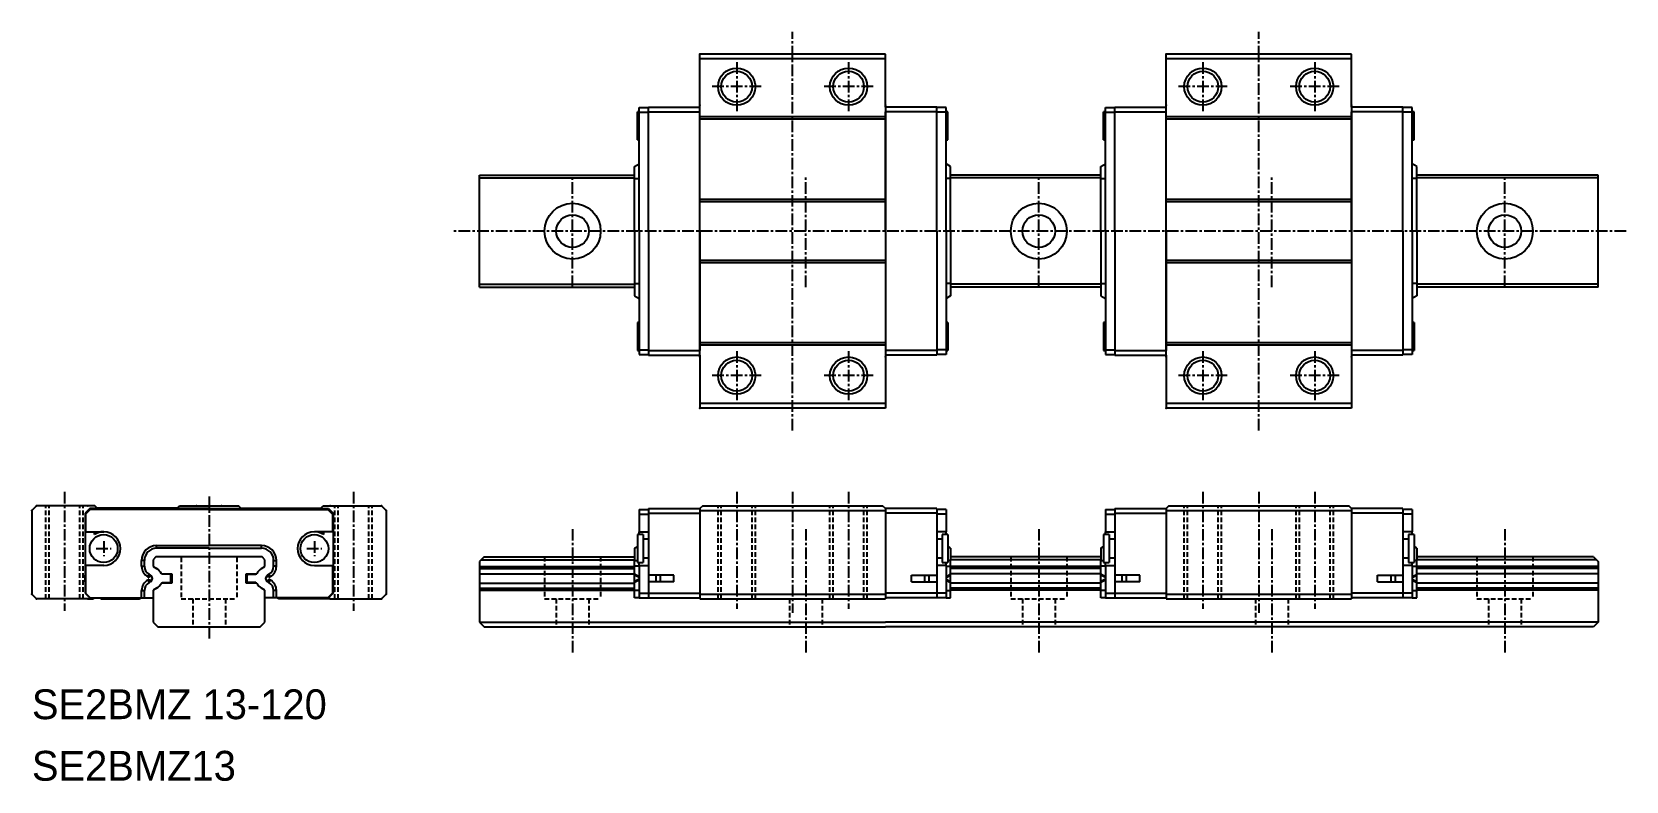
# Model space of a CAD drawing. Extents: x 10 to 181, y 10 to 90.
import ezdxf

# ---------------------------------------------------------------- set-up
doc = ezdxf.new("R2010")
doc.units = 0
doc.linetypes.add('CENTER', pattern=[2, 1.25, -0.25, 0.25, -0.25])
doc.linetypes.add('DASHED', pattern=[0.75, 0.5, -0.25])
doc.layers.get('0').update_dxf_attribs({"linetype": 'CONTINUOUS'})
doc.layers.add('CENTER', color=1, linetype='CENTER')

msp = doc.modelspace()

# ---------------------------------------------------------------- linework, layer by layer
at = {"color": 7, "linetype": 'CONTINUOUS'}
for p, q in [((101.55, 87.955), (81.65, 87.955)), ((81.65, 82.455), (81.65, 87.955)), ((101.55, 87.455), (81.65, 87.455)), ((101.55, 82.455), (101.55, 87.955)), ((151.55, 87.955), (131.65, 87.955)), ((131.65, 82.455), (131.65, 87.955)), ((151.55, 87.455), (131.65, 87.455)), ((151.55, 82.455), (151.55, 87.955)), ((75.15, 82.205), (76.15, 82.205)), ((75.15, 81.705), (75.15, 82.205)), ((76.15, 82.255), (81.65, 82.255)), ((76.15, 81.755), (76.15, 82.255)), ((81.65, 82.255), (81.65, 82.455)), ((81.65, 81.755), (81.65, 82.255)), ((101.55, 82.255), (101.55, 82.455)), ((107.05, 82.255), (101.55, 82.255)), ((101.55, 82.255), (101.55, 81.755)), ((107.05, 81.755), (107.05, 82.255)), ((108.05, 82.205), (107.05, 82.205)), ((108.05, 81.705), (108.05, 82.205)), ((125.15, 82.205), (126.15, 82.205)), ((125.15, 81.705), (125.15, 82.205)), ((126.15, 82.255), (131.65, 82.255)), ((126.15, 81.755), (126.15, 82.255)), ((131.65, 82.255), (131.65, 82.455)), ((131.65, 81.755), (131.65, 82.255)), ((151.55, 82.255), (151.55, 82.455)), ((157.05, 82.255), (151.55, 82.255)), ((151.55, 82.255), (151.55, 81.755)), ((157.05, 81.755), (157.05, 82.255)), ((158.05, 82.205), (157.05, 82.205)), ((158.05, 81.705), (158.05, 82.205)), ((74.95, 78.755), (74.95, 81.755)), ((75.15, 81.755), (74.95, 81.755)), ((75.15, 68.955), (75.15, 81.705)), ((75.15, 81.705), (76.15, 81.705)), ((76.15, 68.955), (76.15, 81.755)), ((76.15, 81.755), (81.65, 81.755)), ((81.65, 68.955), (81.65, 81.755)), ((81.65, 68.955), (81.65, 81.755)), ((101.55, 81.205), (81.65, 81.205)), ((101.55, 80.955), (81.65, 80.955)), ((107.05, 81.755), (101.55, 81.755)), ((101.55, 68.955), (101.55, 81.755)), ((101.55, 81.755), (101.55, 68.955)), ((107.05, 68.955), (107.05, 81.755)), ((108.05, 81.705), (107.05, 81.705)), ((108.25, 81.755), (108.05, 81.755)), ((108.05, 68.955), (108.05, 81.705)), ((108.25, 78.755), (108.25, 81.755)), ((124.95, 78.755), (124.95, 81.755)), ((125.15, 81.755), (124.95, 81.755)), ((125.15, 81.705), (126.15, 81.705)), ((125.15, 68.955), (125.15, 81.705)), ((126.15, 68.955), (126.15, 81.755)), ((126.15, 81.755), (131.65, 81.755)), ((131.65, 68.955), (131.65, 81.755)), ((131.65, 68.955), (131.65, 81.755)), ((151.55, 81.205), (131.65, 81.205)), ((151.55, 80.955), (131.65, 80.955)), ((151.55, 81.755), (151.55, 68.955)), ((151.55, 68.955), (151.55, 81.755)), ((157.05, 81.755), (151.55, 81.755)), ((157.05, 68.955), (157.05, 81.755)), ((158.05, 81.705), (157.05, 81.705)), ((158.25, 81.755), (158.05, 81.755)), ((158.05, 68.955), (158.05, 81.705)), ((158.25, 78.755), (158.25, 81.755)), ((74.95, 78.755), (75.15, 78.755)), ((108.05, 78.755), (108.25, 78.755)), ((124.95, 78.755), (125.15, 78.755)), ((158.05, 78.755), (158.25, 78.755)), ((74.65, 75.885), (75.15, 76.185)), ((74.65, 74.585), (74.65, 75.885)), ((108.55, 75.885), (108.05, 76.185)), ((108.55, 74.585), (108.55, 75.885)), ((124.65, 75.885), (125.15, 76.185)), ((124.65, 74.585), (124.65, 75.885)), ((158.55, 75.885), (158.05, 76.185)), ((158.55, 74.585), (158.55, 75.885)), ((58, 62.955), (58, 74.955)), ((58, 74.955), (74.65, 74.955)), ((58, 74.655), (74.65, 74.655)), ((74.65, 68.955), (74.65, 74.585)), ((74.65, 74.585), (75.15, 74.585)), ((108.55, 74.585), (108.05, 74.585)), ((124.65, 74.955), (108.55, 74.955)), ((124.65, 74.655), (108.55, 74.655)), ((108.55, 68.955), (108.55, 74.585)), ((124.65, 68.955), (124.65, 74.585)), ((124.65, 74.585), (125.15, 74.585)), ((158.55, 74.585), (158.05, 74.585)), ((178, 74.955), (158.55, 74.955)), ((178, 74.655), (158.55, 74.655)), ((158.55, 68.955), (158.55, 74.585)), ((178, 62.955), (178, 74.955)), ((101.55, 72.355), (81.65, 72.355)), ((101.55, 72.105), (81.65, 72.105)), ((151.55, 72.355), (131.65, 72.355)), ((151.55, 72.105), (131.65, 72.105)), ((74.65, 68.955), (74.65, 63.325)), ((75.15, 68.955), (75.15, 56.205)), ((76.15, 68.955), (76.15, 56.155)), ((81.65, 68.955), (81.65, 56.155)), ((81.65, 56.155), (81.65, 68.955)), ((101.55, 68.955), (101.55, 56.155)), ((101.55, 68.955), (101.55, 56.155)), ((107.05, 68.955), (107.05, 56.155)), ((108.05, 68.955), (108.05, 56.205)), ((108.55, 68.955), (108.55, 63.325)), ((124.65, 68.955), (124.65, 63.325)), ((125.15, 68.955), (125.15, 56.205)), ((126.15, 68.955), (126.15, 56.155)), ((131.65, 56.155), (131.65, 68.955)), ((131.65, 68.955), (131.65, 56.155)), ((151.55, 68.955), (151.55, 56.155)), ((151.55, 68.955), (151.55, 56.155)), ((157.05, 68.955), (157.05, 56.155)), ((158.05, 68.955), (158.05, 56.205)), ((158.55, 68.955), (158.55, 63.325)), ((101.55, 65.805), (81.65, 65.805)), ((101.55, 65.555), (81.65, 65.555)), ((151.55, 65.805), (131.65, 65.805)), ((151.55, 65.555), (131.65, 65.555)), ((74.65, 63.325), (74.65, 62.025)), ((74.65, 63.325), (75.15, 63.325)), ((108.55, 63.325), (108.05, 63.325)), ((108.55, 63.325), (108.55, 62.025)), ((124.65, 63.325), (125.15, 63.325)), ((124.65, 63.325), (124.65, 62.025)), ((158.55, 63.325), (158.05, 63.325)), ((158.55, 63.325), (158.55, 62.025)), ((58, 63.255), (74.65, 63.255)), ((58, 62.955), (74.65, 62.955)), ((74.65, 62.025), (75.15, 61.725)), ((108.55, 62.025), (108.05, 61.725)), ((124.65, 63.255), (108.55, 63.255)), ((124.65, 62.955), (108.55, 62.955)), ((124.65, 62.025), (125.15, 61.725)), ((158.55, 62.025), (158.05, 61.725)), ((178, 63.255), (158.55, 63.255)), ((178, 62.955), (158.55, 62.955)), ((75.15, 59.155), (74.95, 59.155)), ((74.95, 59.155), (74.95, 56.155)), ((108.25, 59.155), (108.05, 59.155)), ((108.25, 59.155), (108.25, 56.155)), ((124.95, 59.155), (124.95, 56.155)), ((125.15, 59.155), (124.95, 59.155)), ((158.25, 59.155), (158.05, 59.155)), ((158.25, 59.155), (158.25, 56.155)), ((101.55, 56.955), (81.65, 56.955)), ((101.55, 56.705), (81.65, 56.705)), ((151.55, 56.955), (131.65, 56.955)), ((151.55, 56.705), (131.65, 56.705)), ((74.95, 56.155), (75.15, 56.155)), ((75.15, 56.205), (75.15, 55.705)), ((75.15, 56.205), (76.15, 56.205)), ((75.15, 55.705), (76.15, 55.705)), ((76.15, 56.155), (81.65, 56.155)), ((76.15, 56.155), (76.15, 55.655)), ((76.15, 55.655), (81.65, 55.655)), ((81.65, 55.655), (81.65, 56.155)), ((81.65, 55.655), (81.65, 55.455)), ((81.65, 55.455), (81.65, 49.955)), ((107.05, 56.155), (101.55, 56.155)), ((101.55, 56.155), (101.55, 55.655)), ((107.05, 55.655), (101.55, 55.655)), ((101.55, 55.655), (101.55, 55.455)), ((101.55, 55.455), (101.55, 49.955)), ((108.05, 56.205), (107.05, 56.205)), ((107.05, 56.155), (107.05, 55.655)), ((108.05, 55.705), (107.05, 55.705)), ((108.05, 56.205), (108.05, 55.705)), ((108.05, 56.155), (108.25, 56.155)), ((124.95, 56.155), (125.15, 56.155)), ((125.15, 56.205), (126.15, 56.205)), ((125.15, 56.205), (125.15, 55.705)), ((125.15, 55.705), (126.15, 55.705)), ((126.15, 56.155), (131.65, 56.155)), ((126.15, 56.155), (126.15, 55.655)), ((126.15, 55.655), (131.65, 55.655)), ((131.65, 55.655), (131.65, 56.155)), ((131.65, 55.655), (131.65, 55.455)), ((131.65, 55.455), (131.65, 49.955)), ((157.05, 56.155), (151.55, 56.155)), ((151.55, 56.155), (151.55, 55.655)), ((157.05, 55.655), (151.55, 55.655)), ((151.55, 55.655), (151.55, 55.455)), ((151.55, 55.455), (151.55, 49.955)), ((158.05, 56.205), (157.05, 56.205)), ((157.05, 56.155), (157.05, 55.655)), ((158.05, 55.705), (157.05, 55.705)), ((158.05, 56.205), (158.05, 55.705)), ((158.05, 56.155), (158.25, 56.155)), ((101.55, 50.455), (81.65, 50.455)), ((101.55, 49.955), (81.65, 49.955)), ((151.55, 50.455), (131.65, 50.455)), ((151.55, 49.955), (131.65, 49.955)), ((10, 39), (10.5, 39.5)), ((16, 39.5), (10.5, 39.5)), ((16.75, 39.5), (16, 39.5)), ((17, 39.25), (16.75, 39.5)), ((25.6, 39.25), (25.85, 39.5)), ((25.85, 39.5), (27.65, 39.5)), ((27.65, 39.5), (30.35, 39.5)), ((27.65, 39.5), (30.35, 39.5)), ((30.35, 39.5), (32.15, 39.5)), ((32.4, 39.25), (32.15, 39.5)), ((41, 39.25), (41.25, 39.5)), ((41.25, 39.5), (42, 39.5)), ((42, 39.5), (47.5, 39.5)), ((47.5, 39.5), (48, 39)), ((81.95, 39.5), (81.65, 39.2)), ((81.95, 39.5), (101.25, 39.5)), ((101.55, 39.2), (101.25, 39.5)), ((131.95, 39.5), (131.65, 39.2)), ((131.95, 39.5), (151.25, 39.5)), ((151.55, 39.2), (151.25, 39.5)), ((10, 39), (10, 30)), ((16.2, 39.2), (15.7, 38.7)), ((15.7, 38.7), (15.7, 32.05)), ((16.25, 39.1), (15.75, 38.6)), ((15.75, 38.6), (15.75, 36.7)), ((29, 39.2), (16.2, 39.2)), ((29, 39.1), (16.25, 39.1)), ((25.6, 39.25), (17, 39.25)), ((29, 39.2), (41.8, 39.2)), ((29, 39.1), (41.75, 39.1)), ((32.4, 39.25), (41, 39.25)), ((41.75, 39.1), (42.25, 38.6)), ((41.8, 39.2), (42.3, 38.7)), ((42.25, 38.6), (42.25, 36.7)), ((42.3, 38.7), (42.3, 32.05)), ((48, 39), (48, 30)), ((75.15, 39.1), (76.15, 39.1)), ((75.15, 39.1), (75.15, 38.6)), ((75.15, 38.6), (76.15, 38.6)), ((75.15, 38.6), (75.15, 36.7)), ((76.15, 39.2), (81.65, 39.2)), ((76.15, 39.2), (76.15, 38.7)), ((76.15, 38.7), (81.65, 38.7)), ((76.15, 38.7), (76.15, 32.05)), ((81.65, 39.2), (81.65, 39)), ((81.65, 39), (101.55, 39)), ((81.65, 39), (81.65, 30)), ((107.05, 39.2), (101.55, 39.2)), ((101.55, 39.2), (101.55, 39)), ((101.55, 39), (101.55, 30)), ((107.05, 38.7), (101.55, 38.7)), ((107.05, 39.2), (107.05, 38.7)), ((108.05, 39.1), (107.05, 39.1)), ((107.05, 38.7), (107.05, 32.05)), ((108.05, 38.6), (107.05, 38.6)), ((108.05, 39.1), (108.05, 38.6)), ((108.05, 38.6), (108.05, 36.7)), ((125.15, 39.1), (126.15, 39.1)), ((125.15, 39.1), (125.15, 38.6)), ((125.15, 38.6), (126.15, 38.6)), ((125.15, 38.6), (125.15, 36.7)), ((126.15, 39.2), (131.65, 39.2)), ((126.15, 39.2), (126.15, 38.7)), ((126.15, 38.7), (126.15, 32.05)), ((126.15, 38.7), (131.65, 38.7)), ((131.65, 39.2), (131.65, 39)), ((131.65, 39), (151.55, 39)), ((131.65, 39), (131.65, 30)), ((157.05, 39.2), (151.55, 39.2)), ((151.55, 39.2), (151.55, 39)), ((151.55, 39), (151.55, 30)), ((157.05, 38.7), (151.55, 38.7)), ((157.05, 39.2), (157.05, 38.7)), ((158.05, 39.1), (157.05, 39.1)), ((157.05, 38.7), (157.05, 32.05)), ((158.05, 38.6), (157.05, 38.6)), ((158.05, 39.1), (158.05, 38.6)), ((158.05, 38.6), (158.05, 36.7)), ((15.75, 36.7), (17.7, 36.7)), ((16.7, 36.396663), (16.7, 36.7)), ((42.25, 36.7), (40.3, 36.7)), ((41.3, 36.396663), (41.3, 36.7)), ((74.95, 36.4), (74.95, 33.4)), ((75.55, 36.4), (74.95, 36.4)), ((75.15, 36.7), (76.15, 36.7)), ((75.15, 36.4), (75.15, 36.7)), ((75.55, 36.4), (75.55, 33.4)), ((108.05, 36.7), (107.05, 36.7)), ((108.25, 36.4), (107.65, 36.4)), ((107.65, 36.4), (107.65, 33.4)), ((108.05, 36.4), (108.05, 36.7)), ((108.25, 36.4), (108.25, 33.4)), ((124.95, 36.4), (124.95, 33.4)), ((125.55, 36.4), (124.95, 36.4)), ((125.15, 36.7), (126.15, 36.7)), ((125.15, 36.4), (125.15, 36.7)), ((125.55, 36.4), (125.55, 33.4)), ((158.05, 36.7), (157.05, 36.7)), ((157.65, 36.4), (157.65, 33.4)), ((158.25, 36.4), (157.65, 36.4)), ((158.05, 36.4), (158.05, 36.7)), ((158.25, 36.4), (158.25, 33.4)), ((23.37, 35.23), (29, 35.23)), ((23.37, 34.93), (23.37, 35.23)), ((29, 34.93), (23.37, 34.93)), ((34.63, 35.23), (29, 35.23)), ((29, 34.93), (34.63, 34.93)), ((34.63, 34.93), (34.63, 35.23)), ((74.65, 34.93), (74.95, 35.11)), ((74.65, 34.93), (74.65, 33.63)), ((76.15, 35.9), (75.55, 35.9)), ((107.65, 35.9), (107.05, 35.9)), ((108.55, 34.93), (108.25, 35.11)), ((108.55, 34.93), (108.55, 33.63)), ((124.65, 34.93), (124.95, 35.11)), ((124.65, 34.93), (124.65, 33.63)), ((126.15, 35.9), (125.55, 35.9)), ((157.65, 35.9), (157.05, 35.9)), ((158.55, 34.93), (158.25, 35.11)), ((158.55, 34.93), (158.55, 33.63)), ((15.75, 33.1), (15.75, 30.1)), ((17.7, 33.1), (15.75, 33.1)), ((21.77, 33.005322), (21.77, 33.63)), ((22.07, 33.63), (21.77, 33.63)), ((21.77, 33.005322), (22.07, 33.005322)), ((22.07, 33.005322), (22.07, 33.63)), ((23.3, 34), (23, 33.7)), ((23, 33.7), (23, 32.964907)), ((23, 32.964907), (23.3685, 32.752154)), ((29, 34), (23.3, 34)), ((34.7, 34), (29, 34)), ((34.6315, 32.752154), (35, 32.964907)), ((35, 33.7), (34.7, 34)), ((35, 32.964907), (35, 33.7)), ((35.93, 33.005322), (35.93, 33.63)), ((35.93, 33.63), (36.23, 33.63)), ((36.23, 33.005322), (35.93, 33.005322)), ((36.23, 33.005322), (36.23, 33.63)), ((40.3, 33.1), (42.25, 33.1)), ((42.25, 33.1), (42.25, 30.1)), ((58.5, 34), (58, 33.5)), ((58, 33.5), (58, 27)), ((58, 32.964907), (74.65, 32.964907)), ((58, 32.752154), (74.65, 32.752154)), ((58.2, 33.7), (74.65, 33.7)), ((58.5, 34), (74.65, 34)), ((74.65, 33.005322), (74.65, 33.63)), ((74.65, 33.63), (74.95, 33.63)), ((74.65, 32.139296), (74.65, 33.005322)), ((75.15, 33.005322), (74.65, 33.005322)), ((74.95, 33.4), (75.55, 33.4)), ((75.15, 33.1), (75.15, 33.4)), ((75.15, 33.1), (75.15, 30.1)), ((75.15, 33.1), (76.15, 33.1)), ((75.55, 33.9), (76.15, 33.9)), ((107.05, 33.9), (107.65, 33.9)), ((108.05, 33.1), (107.05, 33.1)), ((107.65, 33.4), (108.25, 33.4)), ((108.05, 33.1), (108.05, 33.4)), ((108.05, 33.1), (108.05, 30.1)), ((108.05, 33.005322), (108.55, 33.005322)), ((108.55, 33.63), (108.25, 33.63)), ((124.65, 34), (108.55, 34)), ((124.65, 33.7), (108.55, 33.7)), ((108.55, 33.005322), (108.55, 33.63)), ((108.55, 32.139296), (108.55, 33.005322)), ((124.65, 32.964907), (108.55, 32.964907)), ((124.65, 32.752154), (108.55, 32.752154)), ((124.65, 33.63), (124.95, 33.63)), ((124.65, 33.005322), (124.65, 33.63)), ((125.15, 33.005322), (124.65, 33.005322)), ((124.65, 32.139296), (124.65, 33.005322)), ((124.95, 33.4), (125.55, 33.4)), ((125.15, 33.1), (125.15, 33.4)), ((125.15, 33.1), (126.15, 33.1)), ((125.15, 33.1), (125.15, 30.1)), ((125.55, 33.9), (126.15, 33.9)), ((157.05, 33.9), (157.65, 33.9)), ((158.05, 33.1), (157.05, 33.1)), ((157.65, 33.4), (158.25, 33.4)), ((158.05, 33.1), (158.05, 33.4)), ((158.05, 33.1), (158.05, 30.1)), ((158.05, 33.005322), (158.55, 33.005322)), ((158.55, 33.63), (158.25, 33.63)), ((177.5, 34), (158.55, 34)), ((177.8, 33.7), (158.55, 33.7)), ((158.55, 33.005322), (158.55, 33.63)), ((158.55, 32.139296), (158.55, 33.005322)), ((178, 32.964907), (158.55, 32.964907)), ((178, 32.752154), (158.55, 32.752154)), ((177.5, 34), (178, 33.5)), ((178, 33.5), (178, 27)), ((15.7, 31.35), (15.7, 32.05)), ((15.7, 32.05), (15.75, 32.05)), ((15.7, 31.35), (15.7, 30.1)), ((15.7, 31.35), (15.75, 31.35)), ((22.42, 31.879489), (22.57, 32.139296)), ((22.42, 31.879489), (22.580883, 31.786603)), ((22.42, 31.520511), (22.575238, 31.610138)), ((22.42, 31.520511), (22.57, 31.260704)), ((22.730883, 32.04641), (22.57, 32.139296)), ((22.57, 31.260704), (22.730883, 31.35359)), ((22.575238, 31.610138), (22.58675, 31.616785)), ((22.580994, 31.613206), (22.575238, 31.610138)), ((22.580883, 31.786603), (22.730883, 32.04641)), ((22.581105, 31.786475), (22.580883, 31.786603)), ((22.586638, 31.61671), (22.580994, 31.613206)), ((22.580994, 31.613206), (22.730883, 31.35359)), ((23.888805, 32.2), (25, 32.2)), ((25, 31.2), (23.888805, 31.2)), ((23.966567, 32.200044), (23.988891, 32.150002)), ((23.966567, 31.199956), (23.988891, 31.249998)), ((24.8, 32.15), (23.988886, 32.15)), ((23.988886, 31.25), (24.8, 31.25)), ((24.9, 31.35), (24.9, 32.05)), ((25, 32.2), (25, 31.2)), ((33, 31.2), (33, 32.2)), ((33, 32.2), (34.111195, 32.2)), ((34.111195, 31.2), (33, 31.2)), ((33.1, 31.35), (33.1, 32.05)), ((33.2, 32.15), (34.011114, 32.15)), ((34.011114, 31.25), (33.2, 31.25)), ((34.033433, 32.200044), (34.011109, 32.150002)), ((34.033433, 31.199956), (34.011109, 31.249998)), ((35.269117, 32.04641), (35.43, 32.139296)), ((35.419117, 31.786603), (35.269117, 32.04641)), ((35.419006, 31.613206), (35.269117, 31.35359)), ((35.43, 31.260704), (35.269117, 31.35359)), ((35.424762, 31.610138), (35.41325, 31.616785)), ((35.413362, 31.61671), (35.419006, 31.613206)), ((35.418895, 31.786475), (35.419117, 31.786603)), ((35.419006, 31.613206), (35.424762, 31.610138)), ((35.58, 31.879489), (35.419117, 31.786603)), ((35.58, 31.520511), (35.424762, 31.610138)), ((35.58, 31.879489), (35.43, 32.139296)), ((35.58, 31.520511), (35.43, 31.260704)), ((42.3, 32.05), (42.25, 32.05)), ((42.3, 31.35), (42.25, 31.35)), ((42.3, 31.35), (42.3, 32.05)), ((42.3, 31.35), (42.3, 30.1)), ((58, 32.2), (74.65, 32.2)), ((58, 31.2), (74.65, 31.2)), ((75.15, 31.879489), (74.65, 32.139296)), ((74.65, 32.04641), (74.65, 32.139296)), ((75.15, 31.786603), (74.65, 32.04641)), ((74.65, 31.35359), (74.65, 32.04641)), ((75.149632, 31.613206), (74.65, 31.35359)), ((75.15, 31.520511), (74.65, 31.260704)), ((74.65, 31.260704), (74.65, 31.35359)), ((74.65, 30.394678), (74.65, 31.260704)), ((75.149632, 31.613206), (75.15, 31.610138)), ((76.15, 32.05), (76.15, 31.35)), ((78.85, 32.05), (76.15, 32.05)), ((76.15, 31.35), (76.15, 30.1)), ((78.85, 31.35), (76.15, 31.35)), ((76.95, 31.35), (76.95, 32.05)), ((77.410586, 31.35), (77.410586, 32.05)), ((78.85, 31.35), (78.85, 32.05)), ((104.35, 32.05), (107.05, 32.05)), ((104.35, 31.35), (104.35, 32.05)), ((104.35, 31.35), (107.05, 31.35)), ((105.789414, 31.35), (105.789414, 32.05)), ((106.25, 31.35), (106.25, 32.05)), ((107.05, 32.05), (107.05, 31.35)), ((107.05, 31.35), (107.05, 30.1)), ((108.05, 31.879489), (108.55, 32.139296)), ((108.05, 31.786603), (108.55, 32.04641)), ((108.050368, 31.613206), (108.05, 31.610138)), ((108.05, 31.520511), (108.55, 31.260704)), ((108.050368, 31.613206), (108.55, 31.35359)), ((124.65, 32.2), (108.55, 32.2)), ((108.55, 32.04641), (108.55, 32.139296)), ((108.55, 31.35359), (108.55, 32.04641)), ((108.55, 31.260704), (108.55, 31.35359)), ((108.55, 30.394678), (108.55, 31.260704)), ((124.65, 31.2), (108.55, 31.2)), ((124.65, 32.04641), (124.65, 32.139296)), ((125.15, 31.879489), (124.65, 32.139296)), ((124.65, 31.35359), (124.65, 32.04641)), ((125.15, 31.786603), (124.65, 32.04641)), ((125.149632, 31.613206), (124.65, 31.35359)), ((125.15, 31.520511), (124.65, 31.260704)), ((124.65, 31.260704), (124.65, 31.35359)), ((124.65, 30.394678), (124.65, 31.260704)), ((125.149632, 31.613206), (125.15, 31.610138)), ((128.85, 32.05), (126.15, 32.05)), ((126.15, 32.05), (126.15, 31.35)), ((126.15, 31.35), (126.15, 30.1)), ((128.85, 31.35), (126.15, 31.35)), ((126.95, 31.35), (126.95, 32.05)), ((127.410586, 31.35), (127.410586, 32.05)), ((128.85, 31.35), (128.85, 32.05)), ((154.35, 32.05), (157.05, 32.05)), ((154.35, 31.35), (154.35, 32.05)), ((154.35, 31.35), (157.05, 31.35)), ((155.789414, 31.35), (155.789414, 32.05)), ((156.25, 31.35), (156.25, 32.05)), ((157.05, 32.05), (157.05, 31.35)), ((157.05, 31.35), (157.05, 30.1)), ((158.05, 31.879489), (158.55, 32.139296)), ((158.05, 31.786603), (158.55, 32.04641)), ((158.050368, 31.613206), (158.05, 31.610138)), ((158.05, 31.520511), (158.55, 31.260704)), ((158.050368, 31.613206), (158.55, 31.35359)), ((178, 32.2), (158.55, 32.2)), ((158.55, 32.04641), (158.55, 32.139296)), ((158.55, 31.35359), (158.55, 32.04641)), ((158.55, 31.260704), (158.55, 31.35359)), ((158.55, 30.394678), (158.55, 31.260704)), ((178, 31.2), (158.55, 31.2)), ((10.5, 29.5), (10, 30)), ((16, 29.5), (10.5, 29.5)), ((15.7, 30.1), (16.2, 29.6)), ((15.75, 30.1), (16.25, 29.6)), ((16, 29.5), (16.6, 29.5)), ((16.2, 29.6), (16.25, 29.6)), ((16.25, 29.6), (21.77, 29.6)), ((17.4, 29.5), (21.5, 29.5)), ((21.5, 29.5), (21.72, 29.6)), ((21.77, 30.394678), (22.07, 30.394678)), ((21.77, 29.6), (21.77, 30.394678)), ((21.77, 29.6), (22.07, 29.6)), ((22.07, 29.6), (22.07, 30.394678)), ((22.07, 29.6), (23, 29.6)), ((23.3685, 30.647846), (23, 30.435093)), ((23, 30.435093), (23, 27)), ((35, 30.435093), (34.6315, 30.647846)), ((35, 27), (35, 30.435093)), ((35.93, 29.6), (35, 29.6)), ((36.23, 30.394678), (35.93, 30.394678)), ((35.93, 29.6), (35.93, 30.394678)), ((36.23, 29.6), (35.93, 29.6)), ((36.23, 29.6), (36.23, 30.394678)), ((41.75, 29.6), (36.23, 29.6)), ((36.472253, 29.5), (36.257803, 29.6)), ((42, 29.5), (36.472253, 29.5)), ((42.25, 30.1), (41.75, 29.6)), ((41.8, 29.6), (41.75, 29.6)), ((42.3, 30.1), (41.8, 29.6)), ((42, 29.5), (47.5, 29.5)), ((47.5, 29.5), (48, 30)), ((58, 30.647846), (74.65, 30.647846)), ((58, 30.435093), (74.65, 30.435093)), ((75.15, 30.394678), (74.65, 30.394678)), ((74.65, 29.6), (74.65, 30.394678)), ((75.15, 29.6), (74.65, 29.6)), ((75.15, 30.1), (76.15, 30.1)), ((75.15, 30.1), (75.15, 29.6)), ((75.15, 29.6), (76.15, 29.6)), ((76.15, 30.1), (81.65, 30.1)), ((76.15, 30.1), (76.15, 29.6)), ((76.15, 29.6), (81.65, 29.6)), ((81.65, 30), (101.55, 30)), ((81.65, 30), (81.65, 29.5)), ((81.65, 29.5), (101.55, 29.5)), ((107.05, 30.1), (101.55, 30.1)), ((101.55, 30), (101.55, 29.5)), ((107.05, 29.6), (101.55, 29.6)), ((108.05, 30.1), (107.05, 30.1)), ((107.05, 30.1), (107.05, 29.6)), ((108.05, 29.6), (107.05, 29.6)), ((108.05, 30.394678), (108.55, 30.394678)), ((108.05, 30.1), (108.05, 29.6)), ((108.05, 29.6), (108.55, 29.6)), ((124.65, 30.647846), (108.55, 30.647846)), ((124.65, 30.435093), (108.55, 30.435093)), ((108.55, 29.6), (108.55, 30.394678)), ((124.65, 29.6), (124.65, 30.394678)), ((125.15, 30.394678), (124.65, 30.394678)), ((125.15, 29.6), (124.65, 29.6)), ((125.15, 30.1), (126.15, 30.1)), ((125.15, 30.1), (125.15, 29.6)), ((125.15, 29.6), (126.15, 29.6)), ((126.15, 30.1), (131.65, 30.1)), ((126.15, 30.1), (126.15, 29.6)), ((126.15, 29.6), (131.65, 29.6)), ((131.65, 30), (151.55, 30)), ((131.65, 30), (131.65, 29.5)), ((131.65, 29.5), (151.55, 29.5)), ((157.05, 30.1), (151.55, 30.1)), ((151.55, 30), (151.55, 29.5)), ((157.05, 29.6), (151.55, 29.6)), ((158.05, 30.1), (157.05, 30.1)), ((157.05, 30.1), (157.05, 29.6)), ((158.05, 29.6), (157.05, 29.6)), ((158.05, 30.394678), (158.55, 30.394678)), ((158.05, 30.1), (158.05, 29.6)), ((158.05, 29.6), (158.55, 29.6)), ((178, 30.647846), (158.55, 30.647846)), ((178, 30.435093), (158.55, 30.435093)), ((158.55, 29.6), (158.55, 30.394678)), ((23, 27), (23.5, 26.5)), ((23.5, 26.5), (29, 26.5)), ((29, 26.5), (34.5, 26.5)), ((34.5, 26.5), (35, 27)), ((58, 27), (81.45, 27)), ((58, 27), (58.5, 26.5)), ((58.5, 26.5), (81.45, 26.5)), ((81.45, 27), (101.55, 27)), ((81.45, 26.5), (101.55, 26.5)), ((178, 27), (101.55, 27)), ((177.5, 26.5), (101.55, 26.5)), ((178, 27), (177.5, 26.5))]:
    msp.add_line(p, q, dxfattribs=at)
at = {"color": 3, "linetype": 'DASHED'}
for p, q in [((11.5, 29.5), (11.5, 39.5)), ((11.85, 29.5), (11.85, 39.5)), ((15.15, 29.5), (15.15, 39.5)), ((15.5, 29.5), (15.5, 39.5)), ((42.5, 29.5), (42.5, 39.5)), ((42.85, 29.5), (42.85, 39.5)), ((46.15, 29.5), (46.15, 39.5)), ((46.5, 29.5), (46.5, 39.5)), ((83.6, 29.5), (83.6, 39.5)), ((83.95, 29.5), (83.95, 39.5)), ((87.25, 29.5), (87.25, 39.5)), ((87.6, 29.5), (87.6, 39.5)), ((95.6, 29.5), (95.6, 39.5)), ((95.95, 29.5), (95.95, 39.5)), ((99.25, 29.5), (99.25, 39.5)), ((99.6, 29.5), (99.6, 39.5)), ((133.6, 29.5), (133.6, 39.5)), ((133.95, 29.5), (133.95, 39.5)), ((137.25, 29.5), (137.25, 39.5)), ((137.6, 29.5), (137.6, 39.5)), ((145.6, 29.5), (145.6, 39.5)), ((145.95, 29.5), (145.95, 39.5)), ((149.25, 29.5), (149.25, 39.5)), ((149.6, 29.5), (149.6, 39.5)), ((26, 33.95), (26, 29.5)), ((32, 33.95), (32, 29.5)), ((65, 34), (65, 29.5)), ((71, 34), (71, 29.5)), ((115, 34), (115, 29.5)), ((121, 34), (121, 29.5)), ((165, 34), (165, 29.5)), ((171, 34), (171, 29.5)), ((26, 29.5), (32, 29.5)), ((27.25, 29.5), (27.25, 26.5)), ((30.75, 29.5), (30.75, 26.5)), ((65, 29.5), (71, 29.5)), ((66.25, 29.5), (66.25, 26.5)), ((69.75, 29.5), (69.75, 26.5)), ((91.25, 29.5), (91.25, 26.5)), ((94.75, 29.5), (94.75, 26.5)), ((115, 29.5), (121, 29.5)), ((116.25, 29.5), (116.25, 26.5)), ((119.75, 29.5), (119.75, 26.5)), ((141.25, 29.5), (141.25, 26.5)), ((144.75, 29.5), (144.75, 26.5)), ((165, 29.5), (171, 29.5)), ((166.25, 29.5), (166.25, 26.5)), ((169.75, 29.5), (169.75, 26.5))]:
    msp.add_line(p, q, dxfattribs=at)
at = {"color": 3, "linetype": 'CONTINUOUS'}
for centre in [(85.6, 84.455), (97.6, 84.455), (135.6, 84.455), (147.6, 84.455), (85.6, 53.455), (97.6, 53.455), (135.6, 53.455), (147.6, 53.455)]:
    msp.add_circle(centre, 2, dxfattribs=at)
at = {"color": 7, "linetype": 'CONTINUOUS'}
for centre, radius in [((85.6, 84.455), 1.65), ((97.6, 84.455), 1.65), ((135.6, 84.455), 1.65), ((147.6, 84.455), 1.65), ((68, 68.955), 3), ((118, 68.955), 3), ((168, 68.955), 3), ((68, 68.955), 1.75), ((118, 68.955), 1.75), ((168, 68.955), 1.75), ((85.6, 53.455), 1.65), ((97.6, 53.455), 1.65), ((135.6, 53.455), 1.65), ((147.6, 53.455), 1.65), ((17.7, 34.9), 1.5), ((40.3, 34.9), 1.5)]:
    msp.add_circle(centre, radius, dxfattribs=at)
for centre, radius, start, end in [((17.7, 34.9), 1.8, 90, 123.748989), ((17.7, 34.9), 1.8, 270, 90), ((40.3, 34.9), 1.8, 90, 270), ((40.3, 34.9), 1.8, 56.251011, 90), ((23.370023, 33.629977), 1.600023, 90.000833, 179.999167), ((23.37, 33.63), 1.3, 90, 180), ((34.629977, 33.629977), 1.600023, 0.000833, 89.999167), ((34.63, 33.63), 1.3, 0, 90), ((23.07, 33.005322), 1.3, 180, 240), ((23.07, 33.005322), 1, 180, 240), ((22.7085, 31.609), 1.32, 26.597961, 60), ((35.2915, 31.609), 1.32, 120, 153.402039), ((34.93, 33.005322), 1, 300, 0), ((34.93, 33.005322), 1.3, 300, 0), ((23.07, 30.394678), 1.3, 120, 180), ((23.07, 30.394678), 1, 120, 180), ((22.530883, 31.7), 0.4, 300, 60), ((22.7085, 31.791), 1.32, 300, 333.402039), ((24.8, 32.05), 0.1, 0, 90), ((24.8, 31.35), 0.1, 270, 0), ((33.2, 32.05), 0.1, 90, 180), ((33.2, 31.35), 0.1, 180, 270), ((35.2915, 31.791), 1.32, 206.597961, 240), ((35.469117, 31.7), 0.4, 120, 240), ((34.93, 30.394678), 1, 0, 60), ((34.93, 30.394678), 1.3, 0, 60), ((17, 29.2), 0.5, 126.869898, 143.130102), ((17, 29.2), 0.5, 36.869898, 53.130102)]:
    msp.add_arc(centre, radius, start, end, dxfattribs=at)
for p in [(81.65, 87.955), (131.65, 87.955), (85.6, 84.455), (97.6, 84.455), (135.6, 84.455), (147.6, 84.455), (81.65, 82.455), (101.55, 82.455), (131.65, 82.455), (151.55, 82.455), (81.65, 55.455), (101.55, 55.455), (131.65, 55.455), (151.55, 55.455), (85.6, 53.455), (97.6, 53.455), (135.6, 53.455), (147.6, 53.455), (81.65, 49.955), (131.65, 49.955), (10.5, 39.5), (16, 39.5), (27.65, 39.5), (30.35, 39.5), (42, 39.5), (47.5, 39.5), (10, 39), (48, 39), (10, 30), (10.5, 29.5), (16, 29.5), (42, 29.5), (47.5, 29.5), (48, 30)]:
    msp.add_point(p, dxfattribs=at)
at = {"layer": 'CENTER', "color": 1, "linetype": 'CENTER'}
for p, q in [((91.6, 47.58), (91.6, 90.33)), ((141.6, 47.58), (141.6, 90.33)), ((85.6, 87.08), (85.6, 81.83)), ((97.6, 87.08), (97.6, 81.83)), ((135.6, 87.08), (135.6, 81.83)), ((147.6, 87.08), (147.6, 81.83)), ((88.225, 84.455), (82.975, 84.455)), ((100.225, 84.455), (94.975, 84.455)), ((138.225, 84.455), (132.975, 84.455)), ((150.225, 84.455), (144.975, 84.455)), ((68, 62.955), (68, 74.955)), ((93, 62.955), (93, 74.955)), ((118, 62.955), (118, 74.955)), ((143, 62.955), (143, 74.955)), ((168, 62.955), (168, 74.955)), ((181, 68.955), (55, 68.955)), ((85.6, 56.08), (85.6, 50.83)), ((97.6, 56.08), (97.6, 50.83)), ((135.6, 56.08), (135.6, 50.83)), ((147.6, 56.08), (147.6, 50.83)), ((88.225, 53.455), (82.975, 53.455)), ((100.225, 53.455), (94.975, 53.455)), ((138.225, 53.455), (132.975, 53.455)), ((150.225, 53.455), (144.975, 53.455)), ((13.5, 41), (13.5, 28.220868)), ((29, 40.5), (29, 25)), ((44.5, 41), (44.5, 28.220868)), ((85.6, 41), (85.6, 28.42265)), ((91.6, 41), (91.6, 28)), ((97.6, 41), (97.6, 28.42265)), ((135.6, 41), (135.6, 28.42265)), ((141.6, 41), (141.6, 28)), ((147.6, 41), (147.6, 28.42265)), ((68, 37), (68, 23.5)), ((93, 37), (93, 23.5)), ((118, 37), (118, 23.5)), ((143, 37), (143, 23.5)), ((168, 37), (168, 23.5)), ((16.9, 34.9), (18.5, 34.9)), ((17.7, 35.7), (17.7, 34.1)), ((39.5, 34.9), (41.1, 34.9)), ((40.3, 35.7), (40.3, 34.1))]:
    msp.add_line(p, q, dxfattribs=at)

# ---------------------------------------------------------------- texts
at = {"color": 7, "linetype": 'CONTINUOUS'}
for s, p in [('SE2BMZ 13-120', (10, 16.600377)), ('SE2BMZ13', (10, 10))]:
    msp.add_text(s, height=3.2, dxfattribs=at).set_placement(p)

doc.saveas('drawing.dxf')
